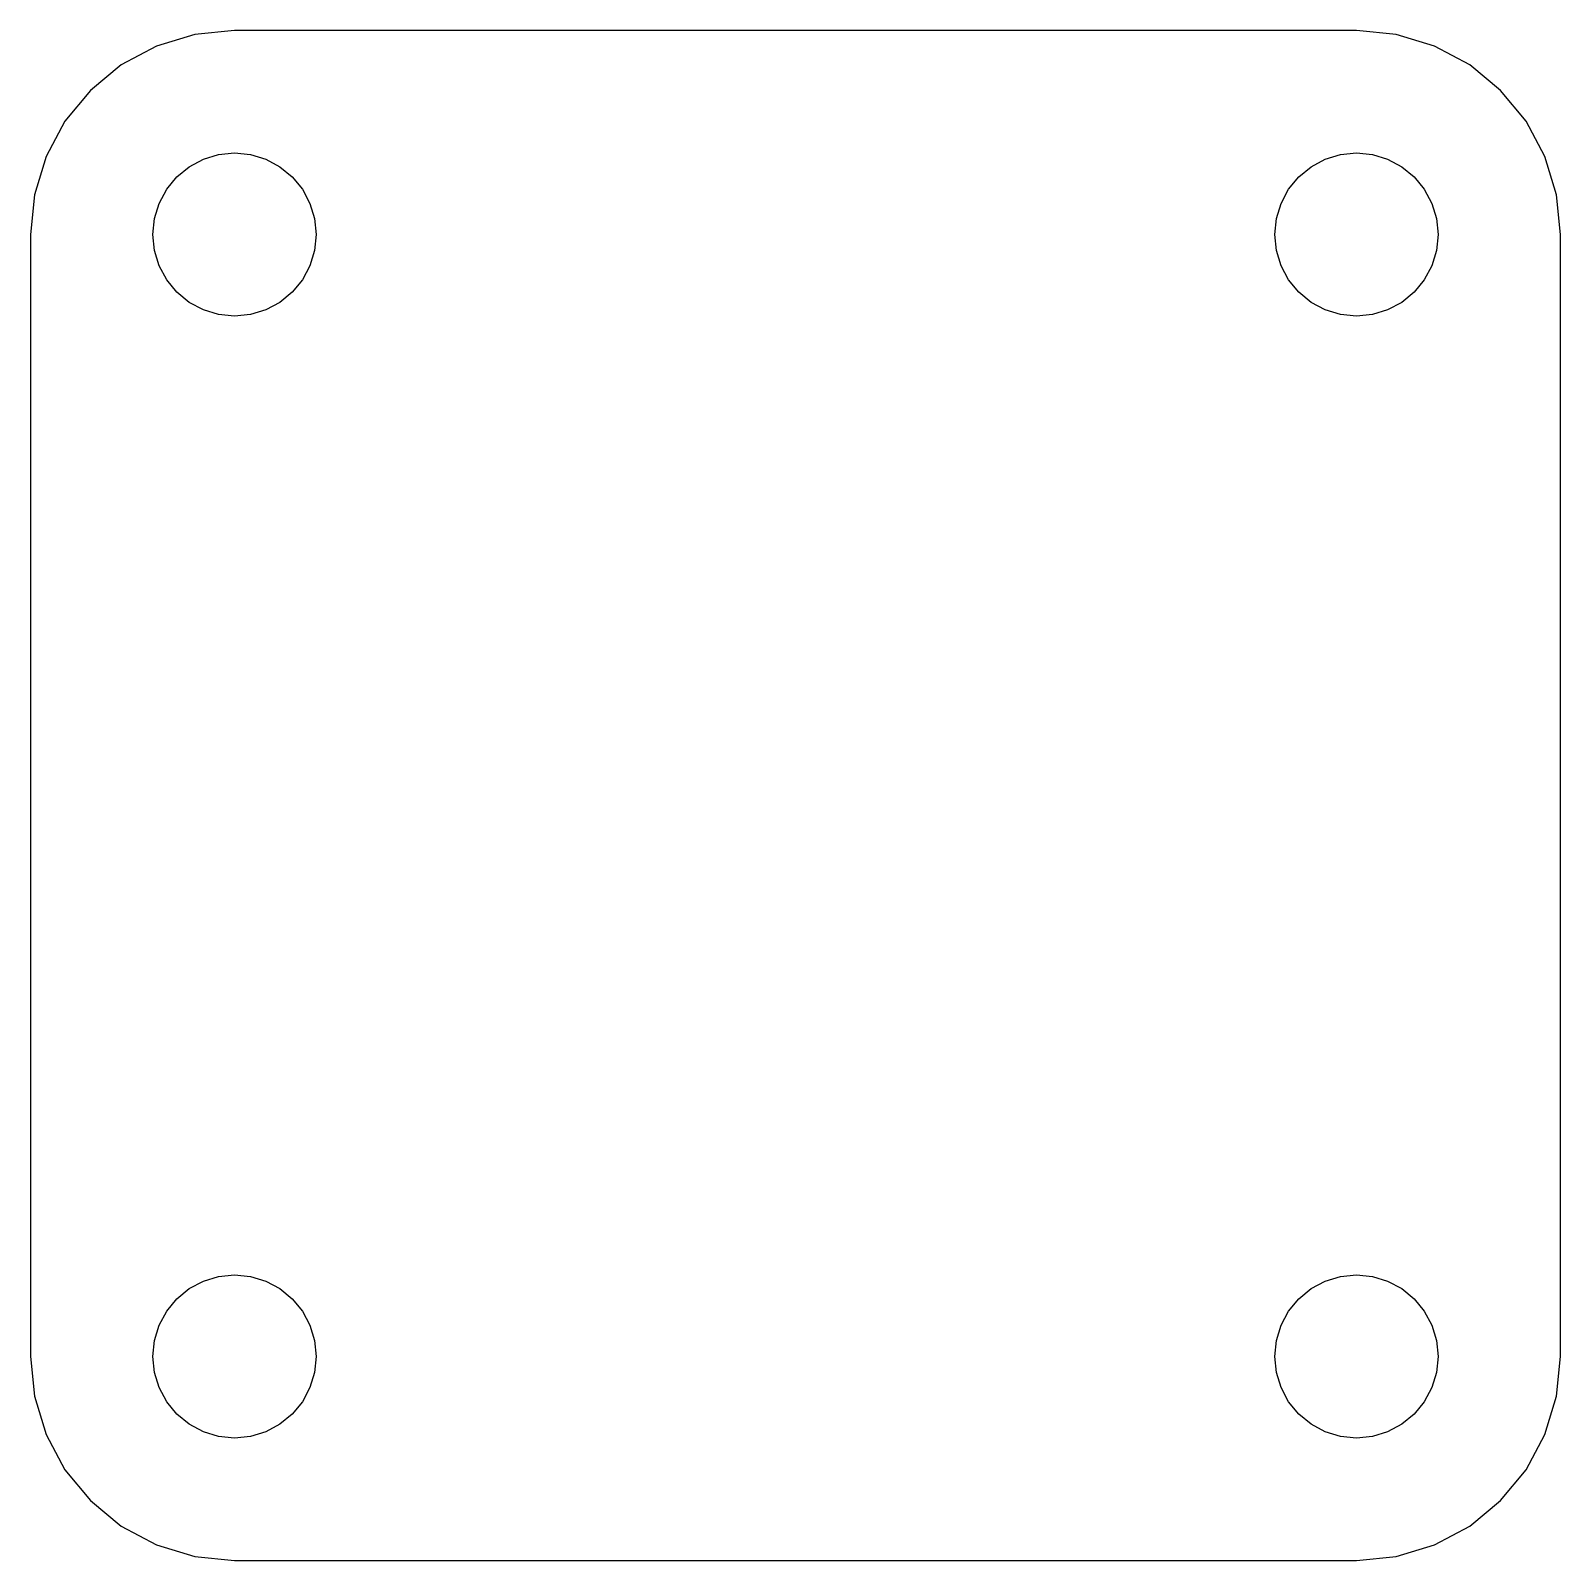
# Model space of a CAD drawing. Header units: metres. Extents: x 0 to 30, y 0 to 30.
import ezdxf

# ---------------------------------------------------------------- set-up
doc = ezdxf.new("R2010")
doc.units = ezdxf.units.M

msp = doc.modelspace()

# ---------------------------------------------------------------- linework, layer by layer
for p, q in [((4, 30), (3.21964, 29.9231)), ((26, 30), (4, 30)), ((26.7803, 29.9231), (26, 30)), ((3.21964, 29.9231), (2.46925, 29.6955)), ((27.5307, 29.6955), (26.7803, 29.9231)), ((2.46925, 29.6955), (1.77771, 29.3259)), ((28.2223, 29.3259), (27.5307, 29.6955)), ((1.77771, 29.3259), (1.17157, 28.8284)), ((28.8284, 28.8284), (28.2223, 29.3259)), ((1.17157, 28.8284), (0.674118, 28.2223)), ((29.3259, 28.2223), (28.8284, 28.8284)), ((0.674118, 28.2223), (0.304474, 27.5307)), ((29.6955, 27.5307), (29.3259, 28.2223)), ((3.68785, 27.5692), (4, 27.6)), ((4, 27.6), (4.31213, 27.5692)), ((25.6879, 27.5692), (26, 27.6)), ((26, 27.6), (26.3121, 27.5692)), ((0.304474, 27.5307), (0.076858, 26.7803)), ((2.86862, 27.1314), (3.11108, 27.3303)), ((3.11108, 27.3303), (3.3877, 27.4782)), ((3.3877, 27.4782), (3.68785, 27.5692)), ((4.31213, 27.5692), (4.61229, 27.4782)), ((4.61229, 27.4782), (4.8889, 27.3303)), ((4.8889, 27.3303), (5.13136, 27.1314)), ((24.8686, 27.1314), (25.1111, 27.3303)), ((25.1111, 27.3303), (25.3877, 27.4782)), ((25.3877, 27.4782), (25.6879, 27.5692)), ((26.3121, 27.5692), (26.6123, 27.4782)), ((26.6123, 27.4782), (26.8889, 27.3303)), ((26.8889, 27.3303), (27.1314, 27.1314)), ((29.9231, 26.7803), (29.6955, 27.5307)), ((2.66965, 26.8889), (2.86862, 27.1314)), ((5.13136, 27.1314), (5.33034, 26.8889)), ((24.6696, 26.8889), (24.8686, 27.1314)), ((27.1314, 27.1314), (27.3303, 26.8889)), ((0.076858, 26.7803), (0, 26)), ((2.52179, 26.6123), (2.66965, 26.8889)), ((5.33034, 26.8889), (5.4782, 26.6123)), ((24.5218, 26.6123), (24.6696, 26.8889)), ((27.3303, 26.8889), (27.4782, 26.6123)), ((30, 26), (29.9231, 26.7803)), ((2.43074, 26.3121), (2.52179, 26.6123)), ((5.4782, 26.6123), (5.56924, 26.3121)), ((24.4307, 26.3121), (24.5218, 26.6123)), ((27.4782, 26.6123), (27.5692, 26.3121)), ((2.39999, 26), (2.43074, 26.3121)), ((5.56924, 26.3121), (5.59999, 26)), ((24.4, 26), (24.4307, 26.3121)), ((27.5692, 26.3121), (27.6, 26)), ((0, 26), (0, 4)), ((2.43074, 25.6879), (2.39999, 26)), ((5.59999, 26), (5.56924, 25.6879)), ((24.4307, 25.6879), (24.4, 26)), ((27.6, 26), (27.5692, 25.6879)), ((30, 4), (30, 26)), ((2.52179, 25.3877), (2.43074, 25.6879)), ((5.56924, 25.6879), (5.4782, 25.3877)), ((24.5218, 25.3877), (24.4307, 25.6879)), ((27.5692, 25.6879), (27.4782, 25.3877)), ((2.66965, 25.1111), (2.52179, 25.3877)), ((5.4782, 25.3877), (5.33034, 25.1111)), ((24.6696, 25.1111), (24.5218, 25.3877)), ((27.4782, 25.3877), (27.3303, 25.1111)), ((2.86862, 24.8686), (2.66965, 25.1111)), ((5.33034, 25.1111), (5.13136, 24.8686)), ((24.8686, 24.8686), (24.6696, 25.1111)), ((27.3303, 25.1111), (27.1314, 24.8686)), ((3.11108, 24.6696), (2.86862, 24.8686)), ((3.3877, 24.5218), (3.11108, 24.6696)), ((4.8889, 24.6696), (4.61229, 24.5218)), ((5.13136, 24.8686), (4.8889, 24.6696)), ((25.1111, 24.6696), (24.8686, 24.8686)), ((25.3877, 24.5218), (25.1111, 24.6696)), ((26.8889, 24.6696), (26.6123, 24.5218)), ((27.1314, 24.8686), (26.8889, 24.6696)), ((3.68785, 24.4307), (3.3877, 24.5218)), ((3.99998, 24.4), (3.68785, 24.4307)), ((4.31213, 24.4307), (3.99998, 24.4)), ((4.61229, 24.5218), (4.31213, 24.4307)), ((25.6879, 24.4307), (25.3877, 24.5218)), ((26, 24.4), (25.6879, 24.4307)), ((26.3121, 24.4307), (26, 24.4)), ((26.6123, 24.5218), (26.3121, 24.4307)), ((3.11108, 5.33034), (3.3877, 5.4782)), ((3.3877, 5.4782), (3.68785, 5.56924)), ((3.68785, 5.56924), (4, 5.59999)), ((4, 5.59999), (4.31213, 5.56924)), ((4.31213, 5.56924), (4.61229, 5.4782)), ((4.61229, 5.4782), (4.8889, 5.33034)), ((25.1111, 5.33034), (25.3877, 5.4782)), ((25.3877, 5.4782), (25.6879, 5.56924)), ((25.6879, 5.56924), (26, 5.59999)), ((26, 5.59999), (26.3121, 5.56924)), ((26.3121, 5.56924), (26.6123, 5.4782)), ((26.6123, 5.4782), (26.8889, 5.33034)), ((2.66965, 4.8889), (2.86862, 5.13136)), ((2.86862, 5.13136), (3.11108, 5.33034)), ((4.8889, 5.33034), (5.13136, 5.13136)), ((5.13136, 5.13136), (5.33034, 4.8889)), ((24.6696, 4.8889), (24.8686, 5.13136)), ((24.8686, 5.13136), (25.1111, 5.33034)), ((26.8889, 5.33034), (27.1314, 5.13136)), ((27.1314, 5.13136), (27.3303, 4.8889)), ((2.52179, 4.61229), (2.66965, 4.8889)), ((5.33034, 4.8889), (5.4782, 4.61229)), ((24.5218, 4.61229), (24.6696, 4.8889)), ((27.3303, 4.8889), (27.4782, 4.61229)), ((2.43074, 4.31213), (2.52179, 4.61229)), ((5.4782, 4.61229), (5.56924, 4.31213)), ((24.4307, 4.31213), (24.5218, 4.61229)), ((27.4782, 4.61229), (27.5692, 4.31213)), ((2.39999, 4), (2.43074, 4.31213)), ((5.56924, 4.31213), (5.59999, 4)), ((24.4, 4), (24.4307, 4.31213)), ((27.5692, 4.31213), (27.6, 4)), ((0, 4), (0.076858, 3.21964)), ((2.43074, 3.68785), (2.39999, 4)), ((5.59999, 4), (5.56924, 3.68785)), ((24.4307, 3.68785), (24.4, 4)), ((27.6, 4), (27.5692, 3.68785)), ((29.9231, 3.21964), (30, 4)), ((2.52179, 3.3877), (2.43074, 3.68785)), ((5.56924, 3.68785), (5.4782, 3.3877)), ((24.5218, 3.3877), (24.4307, 3.68785)), ((27.5692, 3.68785), (27.4782, 3.3877)), ((2.66965, 3.11108), (2.52179, 3.3877)), ((5.4782, 3.3877), (5.33034, 3.11108)), ((24.6696, 3.11108), (24.5218, 3.3877)), ((27.4782, 3.3877), (27.3303, 3.11108)), ((0.076858, 3.21964), (0.304474, 2.46925)), ((2.86862, 2.86862), (2.66965, 3.11108)), ((5.33034, 3.11108), (5.13136, 2.86862)), ((24.8686, 2.86862), (24.6696, 3.11108)), ((27.3303, 3.11108), (27.1314, 2.86862)), ((29.6955, 2.46925), (29.9231, 3.21964)), ((3.11108, 2.66965), (2.86862, 2.86862)), ((5.13136, 2.86862), (4.8889, 2.66965)), ((25.1111, 2.66965), (24.8686, 2.86862)), ((27.1314, 2.86862), (26.8889, 2.66965)), ((0.304474, 2.46925), (0.674118, 1.77771)), ((3.3877, 2.52179), (3.11108, 2.66965)), ((3.68785, 2.43074), (3.3877, 2.52179)), ((3.99998, 2.39999), (3.68785, 2.43074)), ((4.31213, 2.43074), (3.99998, 2.39999)), ((4.61229, 2.52179), (4.31213, 2.43074)), ((4.8889, 2.66965), (4.61229, 2.52179)), ((25.3877, 2.52179), (25.1111, 2.66965)), ((25.6879, 2.43074), (25.3877, 2.52179)), ((26, 2.39999), (25.6879, 2.43074)), ((26.3121, 2.43074), (26, 2.39999)), ((26.6123, 2.52179), (26.3121, 2.43074)), ((26.8889, 2.66965), (26.6123, 2.52179)), ((29.3259, 1.77771), (29.6955, 2.46925)), ((0.674118, 1.77771), (1.17157, 1.17157)), ((28.8284, 1.17157), (29.3259, 1.77771)), ((1.17157, 1.17157), (1.77771, 0.674118)), ((28.2223, 0.674118), (28.8284, 1.17157)), ((1.77771, 0.674118), (2.46925, 0.304474)), ((27.5307, 0.304474), (28.2223, 0.674118)), ((2.46925, 0.304474), (3.21964, 0.076858)), ((26.7803, 0.076858), (27.5307, 0.304474)), ((3.21964, 0.076858), (3.99998, 0)), ((3.99998, 0), (26, 0)), ((26, 0), (26.7803, 0.076858))]:
    msp.add_line(p, q)

doc.saveas('drawing.dxf')
